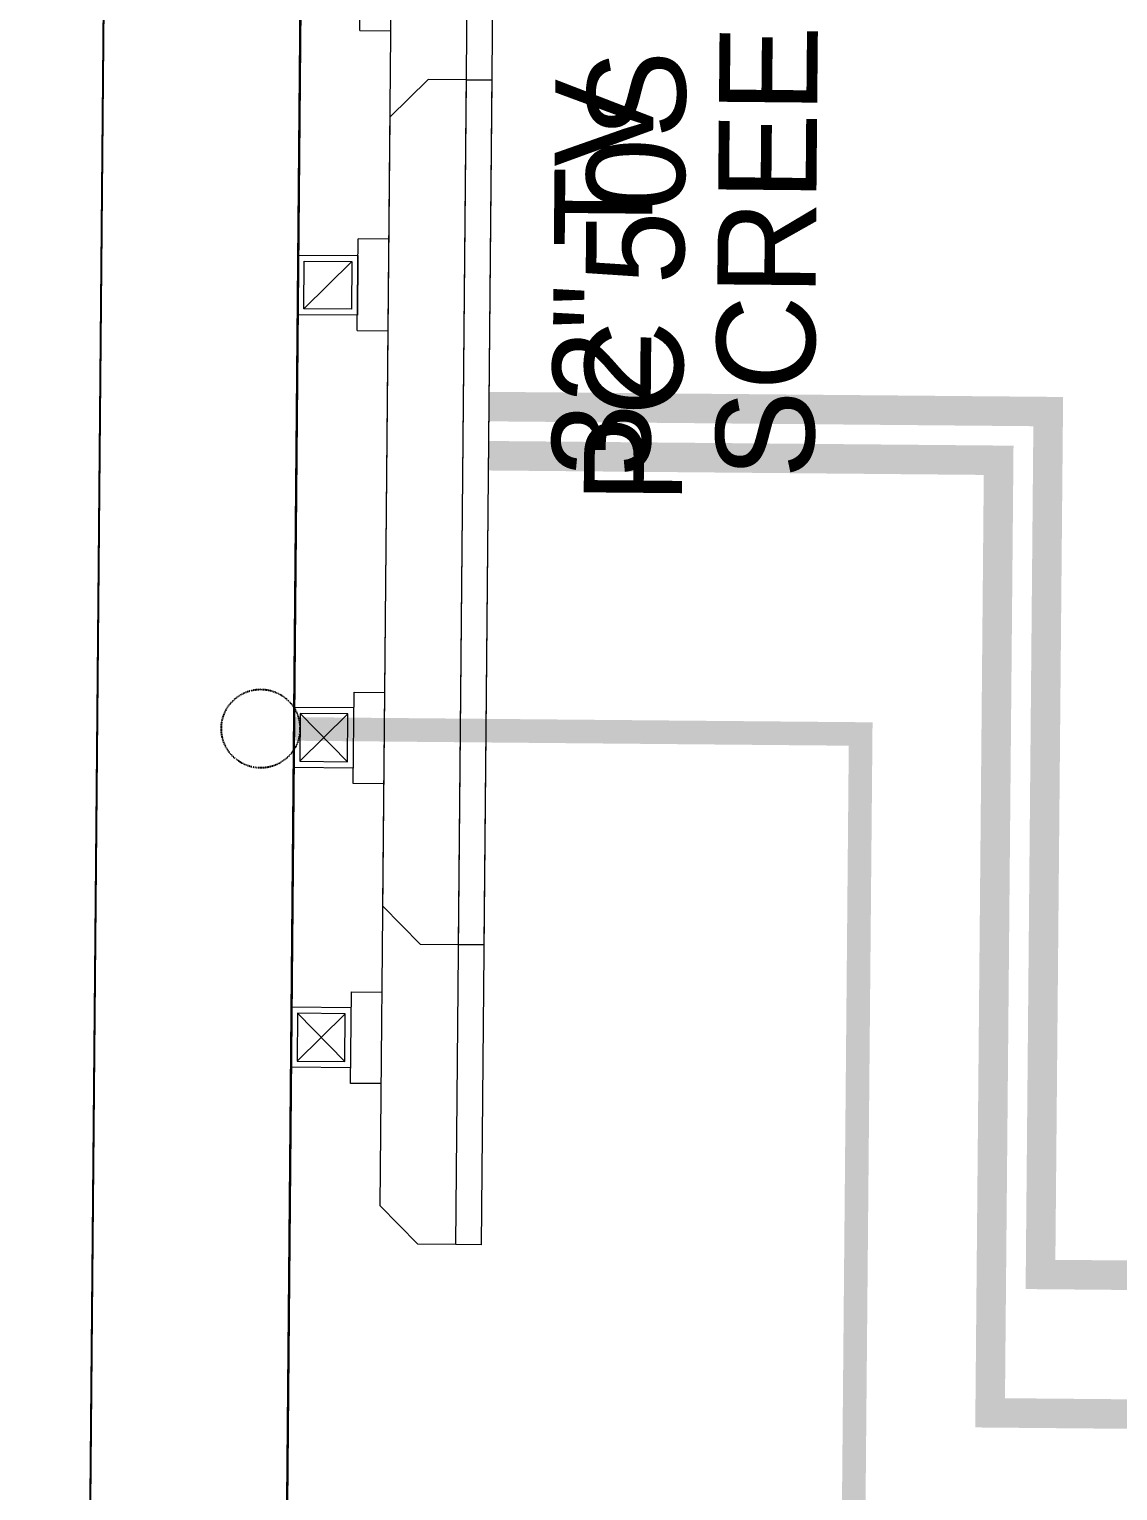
# Model space of a CAD drawing. Header units: millimetres. Extents: x -8946 to 2684, y -2892 to 9932.
# Drawn here: x -85 to 469, y 8695 to 9438 of the extents above; entities that cross this region are included whole.
import ezdxf

# ---------------------------------------------------------------- set-up
doc = ezdxf.new("R2010")
doc.units = ezdxf.units.MM
doc.linetypes.add('ACAD_ISO03W100', pattern=[30, 12, -18])
for name, color, linetype, lineweight in [('I-LK EQPMT', 3, 'Continuous', 18), ('I-LK IT', 3, 'Continuous', 18), ('I-LK PARTITION', 21, 'Continuous', 25), ('I-LK TEXT', 31, 'Continuous', 5)]:
    doc.layers.add(name, color=color, linetype=linetype, lineweight=lineweight)

# ---------------------------------------------------------------- blocks, each defined once
blk = doc.blocks.new('a$c18799085')
at = {"layer": 'I-LK EQPMT'}
for p, q in [((116.8909715171903, 152.5672029328125), (92.58856882341206, 128.2648002392671)), ((92.58856882341206, 152.5672029328125), (116.8909715171903, 128.2648002392671))]:
    blk.add_line(p, q, dxfattribs=at)
at = {"layer": 'I-LK EQPMT', "ltscale": 12}
for p, q in [((81.46845865808427, 109.7127832833503), (81.46845865808427, 125.2269902919943)), ((81.46845865808427, 125.2269902919943), (128.0110796838999, 125.2269902919943)), ((128.0110796838999, 125.2269902919943), (128.0110796838999, 109.7127832833503)), ((616.9889203161001, 125.2269902919943), (616.9889203161001, 109.7127832833503)), ((616.9889203161001, 125.2269902919943), (663.5315413419156, 125.2269902919943)), ((0, 90.30115266077335), (19.41163062304258, 109.7127832833503)), ((725.5883693769574, 109.7127832833503), (19.41163062304258, 109.7127832833503)), ((0, 70.88952203796363), (0, 90.30115266077335))]:
    blk.add_line(p, q, dxfattribs=at)
at = {"layer": 'I-LK EQPMT'}
for points in [[(89.55076848529278, 125.2269999025448), (119.928771853447, 125.2269999025448), (119.928771853447, 155.6050032694184), (89.55076848529278, 155.6050032694184)], [(92.58856882341206, 128.2648002392671), (116.8909715171903, 128.2648002392671), (116.8909715171903, 152.5672029328125), (92.58856882341206, 152.5672029328125)]]:
    blk.add_lwpolyline(points, close=True, dxfattribs=at)
at = {"layer": 'I-LK EQPMT', "ltscale": 12}
blk.add_lwpolyline([(0, 58.0000000000291), (0, 70.88952203796363), (745, 70.88952203796363), (745, 58.0000000000291)], close=True, dxfattribs=at)
at = {"layer": 'I-LK TEXT', "color": 0, "ltscale": 2, "insert": (391.1996805854142, 25.6359011628374), "char_height": 50, "attachment_point": 1}
blk.add_mtext_dynamic_manual_height_columns('32" TV SCREEN -VC', width=466.4796511627907, gutter_width=12.5, heights=[0], dxfattribs=at)
blk = doc.blocks.new('clinic pc50s')
at = {"layer": 'I-LK EQPMT'}
for p, q in [((124.9311165139079, 168.898898309475), (100.6287138201296, 144.5964956159296)), ((100.6287138201296, 168.898898309475), (124.9311165139079, 144.5964956159296)), ((330.7454274371266, 168.898898309475), (355.0478301309049, 144.5964956159296))]:
    blk.add_line(p, q, dxfattribs=at)
at = {"layer": 'I-LK EQPMT', "ltscale": 12}
for p, q in [((89.50860365480185, 126.0444786600128), (89.50860365480185, 141.5586856686568)), ((89.50860365480185, 141.5586856686568), (136.0512246806175, 141.5586856686568)), ((136.0512246806175, 141.5586856686568), (136.0512246806175, 126.0444786600128)), ((320.0290653128177, 141.5586856686568), (320.0290653128177, 126.0444786600128)), ((320.0290653128177, 141.5586856686568), (366.5716863386334, 141.5586856686568)), ((366.5716863386334, 126.0444786600128), (366.5716863386334, 141.5586856686568)), ((8.040144996717572, 106.6328480374359), (27.45177561976016, 126.0444786600128)), ((428.6285143736749, 126.0444786600128), (27.45177561976016, 126.0444786600128)), ((448.0401449967176, 106.6328480374359), (428.6285143736749, 126.0444786600128)), ((8.040144996717572, 87.22121741462615), (8.040144996717572, 106.6328480374359)), ((448.0401449967176, 87.22121741462615), (448.0401449967176, 106.6328480374359))]:
    blk.add_line(p, q, dxfattribs=at)
at = {"layer": 'I-LK EQPMT'}
for points in [[(97.59091348201036, 141.5586952792073), (127.9689168501645, 141.5586952792073), (127.9689168501645, 171.9366986460809), (97.59091348201036, 171.9366986460809)], [(358.0856304671615, 141.5586952792073), (327.70762710087, 141.5586952792073), (327.70762710087, 171.9366986460809), (358.0856304671615, 171.9366986460809)], [(100.6287138201296, 144.5964956159296), (124.9311165139079, 144.5964956159296), (124.9311165139079, 168.898898309475), (100.6287138201296, 168.898898309475)], [(355.0478301309049, 144.5964956159296), (330.7454274371266, 144.5964956159296), (330.7454274371266, 168.898898309475), (355.0478301309049, 168.898898309475)]]:
    blk.add_lwpolyline(points, close=True, dxfattribs=at)
at = {"layer": 'I-LK EQPMT', "ltscale": 12}
blk.add_lwpolyline([(8.040144996717572, 74.33169537669164), (8.040144996717572, 87.22121741462615), (448.0401449967176, 87.22121741462615), (448.0401449967176, 74.33169537669164)], close=True, dxfattribs=at)
at = {"layer": 'I-LK EQPMT', "ltscale": 12, "insert": (233.2398255821317, 25.63590116277919), "char_height": 50, "attachment_point": 1}
blk.add_mtext_dynamic_manual_height_columns('PC 50S', width=466.4796511627907, gutter_width=12.5, heights=[0], dxfattribs=at)
blk = doc.blocks.new('a$c4fdbbfdd')
at = {"color": 13, "linetype": 'ACAD_ISO03W100', "ltscale": 0.01, "true_color": 0xff4747, "const_width": 15}
for points in [[(1900.957181937993, 768.0176244729663), (482.2361191213131, 768.0176244729663), (482.2361191213131, 1206.942219393794), (197.6050032675266, 1206.942219393794)], [(1900.957181937993, 697.4039080580696), (457.2361191213131, 697.4039080580696), (457.2361191213131, 1181.942219393794), (197.6050032675266, 1181.942219393794)]]:
    blk.add_lwpolyline(points, dxfattribs=at)
at = {"color": 13, "linetype": 'ACAD_ISO03W100', "ltscale": 0.01, "true_color": 0xff4747}
blk.add_lwpolyline([(1900.957181937993, 630.8507429095916, 12, 12, 0), (388.2820764556527, 630.8507429095916, 12, 12, 0), (388.2820764556527, 1042.090570891276, 12, 12, 0), (100, 1042.090570891276, 0, 0, 0)], format="xyseb", dxfattribs=at)
blk.add_circle((83.037800334394, 1042.090570891276), 20, dxfattribs=at)
at = {"layer": 'I-LK IT', "rotation": 90}
for name, p in [('A$C18799085', (255.6050032675266, 780.5895919215401)), ('CLINIC PC50S', (271.9366986453533, 925.0494469248224))]:
    blk.add_blockref(name, p, dxfattribs=at)
blk = doc.blocks.new('ROC_CLINIC_1')
at = {"layer": 'I-LK PARTITION'}
blk.add_lwpolyline([(0, 1600.000000000007), (100, 1600.000000000007), (100, 0), (0, 0)], close=True, dxfattribs=at)
blk.add_blockref('A$C4fdbbfdd', (7.4505806e-09, 0))
blk = doc.blocks.new('CLINIC_WITH_SINK_1')
at = {"layer": 'I-LK PARTITION'}
for points in [[(0, 0), (2600, 0), (2600, 1700), (0, 1700)], [(100, 100), (2500, 100), (2500, 1600), (100, 1600)]]:
    blk.add_lwpolyline(points, close=True, dxfattribs=at)

msp = doc.modelspace()

# ---------------------------------------------------------------- hatches: boundary and pattern name
at = {"layer": 'LENS_HATCH_WALL', "true_color": 0x787878}
h = msp.add_hatch(dxfattribs=at)
h.set_pattern_fill('ANSI32', scale=10, angle=90)
h.set_pattern_definition([(45, (0, 0), (-67.351920908, 67.351920908), []), (45, (44.90128053, 0), (-67.351920908, 67.351920908), [])])
h.paths.add_polyline_path([(-1463.903925988576, -2827.3755573867825), (-1464.5788366313882, -2562.086684663737), (-977.4261544536378, -2560.8476854720698), (-988.1581382784443, 1660.2376338463698), (-1156.17509750469, 1659.8106339499927), (-1157.0191946075572, 1991.8360706126757), (2683.854791156848, 2001.6000705764866), (2663.9839162776525, 9818.023812272604), (-1164.0121908487458, 9808.291894166023), (-1163.6451913790638, 9664.042102608451), (-1546.3283715777375, 9663.06960563916), (-1547.0113720646661, 9932.11179744638), (-8590.422986498399, 9914.20591132097), (-8589.249986887298, 9452.971064240151), (-8804.733510047809, 9452.42342295892), (-8945.943728506514, -2275.878578911595), (-8568.36519926358, -2274.9181065170405), (-8566.915649913934, -2845.4324102939286)])
h.paths.add_polyline_path([(-8366.929, -2839.924), (-8368.874, -2074.41), (-8743.515, -2075.363), (-8607.121, 9252.925), (-8388.742, 9253.48), (-8389.915, 9714.715), (-1746.503, 9731.604), (-1745.82, 9462.562), (-963.137, 9464.551), (-963.504, 9608.801), (2464.493, 9617.516), (2483.347, 2201.091), (-1357.527, 2191.327), (-1355.666, 1459.303), (-1187.649, 1459.73), (-1177.934, -2361.357), (-1665.087, -2362.596), (-1663.916, -2822.884)])

# ---------------------------------------------------------------- block references
at = {"xscale": -1, "yscale": -1, "rotation": 179.48694174557804}
for name, p in [('CLINIC_WITH_SINK_1', (-2559.6292288877708, 8063.33731543038)), ('ROC_CLINIC_1', (-59.72945830487379, 8040.951225115651))]:
    msp.add_blockref(name, p, dxfattribs=at)

doc.saveas('drawing.dxf')
